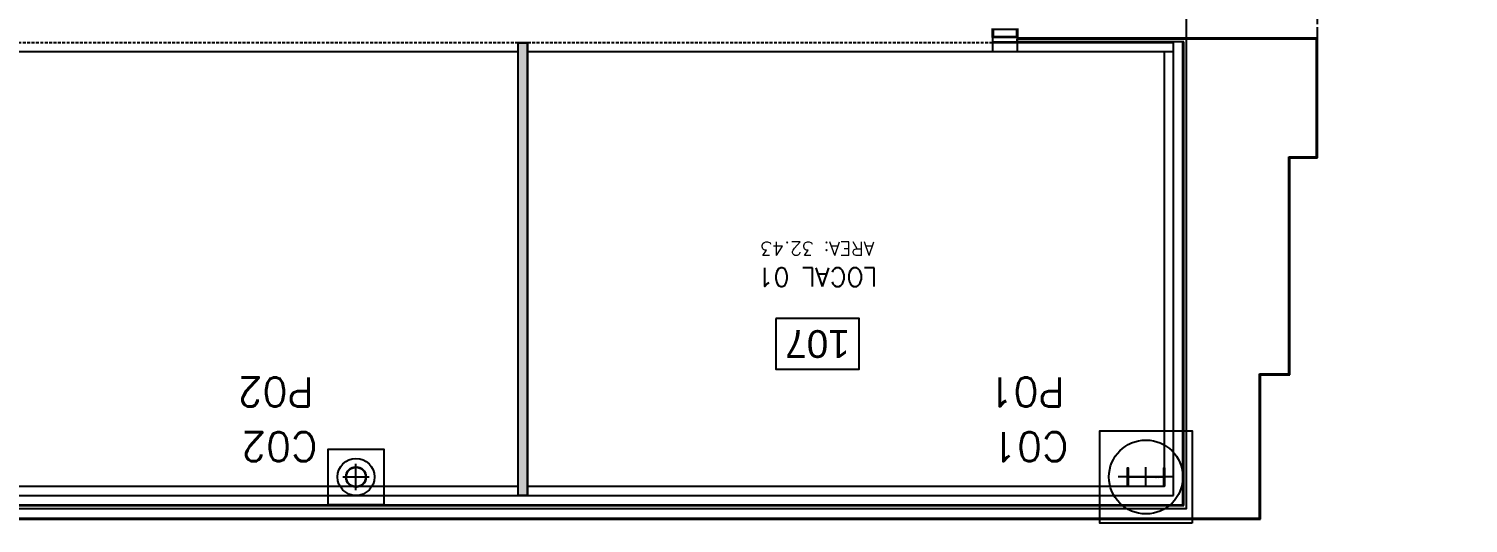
# Model space of a CAD drawing. Header units: millimetres. Extents: x 1478096 to 1808313, y 619971 to 762366.
# Drawn here: x 1628501 to 1644093, y 647068 to 652418 of the extents above; entities that cross this region are included whole.
import ezdxf

# ---------------------------------------------------------------- set-up
doc = ezdxf.new("R2010")
doc.units = ezdxf.units.MM
doc.header["$LTSCALE"] = 10
doc.linetypes.add('ACAD_ISO02W100', pattern=[15, 12, -3])
doc.linetypes.add('HIDDEN2', pattern=[4.7625, 3.175, -1.5875])
for name, color, linetype in [('0-superficies', 7, 'Continuous'), ('0_Estructura', 251, 'Continuous'), ('A-HATCH-DURLOCK', 252, 'Continuous'), ('DC-ARQ-0 TEXTOS', 7, 'Continuous'), ('DC-ARQ-CARPINTERIAS', 7, 'Continuous'), ('DC-ARQ-CHAPA', 7, 'Continuous'), ('DC-ARQ-CORDON', 210, 'Continuous'), ('DC-ARQ-CORREAS', 2, 'Continuous'), ('DC-ARQ-MURO SUPERBOARD', 2, 'Continuous'), ('DC-ARQ-PAINEL DURLOCK', 7, 'Continuous')]:
    doc.layers.add(name, color=color, linetype=linetype)
doc.styles.add('Romans-100', font='romans')
doc.styles.get("Standard").update_dxf_attribs({"font": 'ARIAL.TTF'})

# ---------------------------------------------------------------- blocks, each defined once
blk = doc.blocks.new('PUERTAS AUT.2')
at = {"layer": 'DC-ARQ-CARPINTERIAS'}
for p, q in [((1533.081, 724.045), (1532.811, 724.045)), ((1532.811, 724.045), (1532.811, 724)), ((1532.811, 724), (1533.081, 724)), ((1533.081, 724), (1533.081, 724.045))]:
    blk.add_line(p, q, dxfattribs=at)
at = {"layer": 'DC-ARQ-CARPINTERIAS', "ltscale": 200}
for p, q in [((1532.811, 724), (1533.081, 724)), ((1532.811, 723.9), (1532.811, 724)), ((1532.821, 723.99), (1533.071, 723.99)), ((1532.821, 723.91), (1532.821, 723.99)), ((1533.071, 723.99), (1533.071, 723.91)), ((1533.081, 724), (1533.081, 723.9)), ((1533.071, 723.91), (1532.821, 723.91))]:
    blk.add_line(p, q, dxfattribs=at)

msp = doc.modelspace()

# ---------------------------------------------------------------- hatches: boundary and pattern name
at = {"layer": '0_Estructura'}
h = msp.add_hatch(dxfattribs=at)
h.set_pattern_fill('ANSI31', color=256, scale=2, angle=-180, style=0)
h.set_pattern_definition([(225, (3181500.31, 1183973.864), (4.49012806, -4.49012806), [])])
h.paths.add_polyline_path([(1631935.24, 647568.17, 1), (1632155.24, 647568.17, 1)])
h.paths.add_polyline_path([(1631940.04, 647568.17, 1), (1632150.44, 647568.17, 1)], flags=16)
h = msp.add_hatch(dxfattribs=at)
h.set_pattern_fill('ANSI31', color=256, scale=2, angle=-90, style=0)
h.set_pattern_definition([(315, (2711557.5026, 6141208.0557), (4.4901280605, 4.4901280605), [])])
h.paths.add_polyline_path([(1640401.817, 647468.17), (1640401.817, 647668.17), (1640408.117, 647668.17), (1640408.117, 647468.17)])
h.paths.add_polyline_path([(1640795.517, 647468.17), (1640795.517, 647668.17), (1640801.817, 647668.17), (1640801.817, 647468.17)])
h.paths.add_polyline_path([(1640408.117, 647565.77), (1640408.117, 647570.57), (1640795.517, 647570.57), (1640795.517, 647565.77)])
at = {"layer": 'A-HATCH-DURLOCK'}
h = msp.add_hatch(color=256, dxfattribs=at)
h.dxf.hatch_style = 1
h.paths.add_polyline_path([(1633901.327, 647368.17), (1633801.327, 647368.17), (1633801.327, 652268.091), (1633901.327, 652268.091)])

# ---------------------------------------------------------------- linework, layer by layer
at = {"layer": '0-superficies'}
msp.add_lwpolyline([(1524855.031, 647228.149), (1641041.817, 647228.17), (1641041.817, 674744.562), (1649131.454, 674744.878), (1649131.448, 735136.985), (1641041.817, 735136.983), (1641041.817, 738426.962), (1522042.066, 738427.02)], dxfattribs=at)
for points in [[(1633801.326, 647468.17), (1633801.262, 652168.091), (1623758.883, 652168.091), (1621344.196, 649753.404), (1621344.196, 647468.17)], [(1640801.817, 652168.026), (1633901.327, 652168.026), (1633901.327, 647468.17), (1640801.817, 647468.17)]]:
    msp.add_lwpolyline(points, close=True, dxfattribs=at)
at = {"layer": '0_Estructura'}
for p, q in [((1632045.24, 647424.48), (1632045.24, 647711.861)), ((1631901.549, 647568.17), (1632188.931, 647568.17)), ((1640901.817, 647568.17), (1640301.817, 647568.17)), ((1640601.817, 647463.66), (1640601.817, 647672.681))]:
    msp.add_line(p, q, dxfattribs=at)
for points in [[(1641101.817, 647068.17), (1640101.817, 647068.17), (1640101.817, 648068.17), (1641101.817, 648068.17)], [(1632345.24, 647268.17), (1631745.24, 647268.17), (1631745.24, 647868.17), (1632345.24, 647868.17)], [(1640401.817, 647468.17), (1640401.817, 647668.17), (1640408.117, 647668.17), (1640408.117, 647468.17)], [(1640408.117, 647565.77), (1640408.117, 647570.57), (1640795.517, 647570.57), (1640795.517, 647565.77)], [(1640795.517, 647468.17), (1640795.517, 647668.17), (1640801.817, 647668.17), (1640801.817, 647468.17)]]:
    msp.add_lwpolyline(points, close=True, dxfattribs=at)
for centre, radius in [((1640601.817, 647568.17), 400), ((1632045.24, 647568.17), 200), ((1632045.24, 647568.17), 110), ((1632045.24, 647568.17), 105.2)]:
    msp.add_circle(centre, radius, dxfattribs=at)
at = {"layer": 'A-HATCH-DURLOCK'}
msp.add_lwpolyline([(1633901.327, 647368.17), (1633801.327, 647368.17), (1633801.327, 652268.091), (1633901.327, 652268.091)], close=True, dxfattribs=at)
at = {"layer": 'DC-ARQ-0 TEXTOS'}
msp.add_lwpolyline([(1636594.425, 649284.482), (1636594.425, 648734.482), (1637494.425, 648734.482), (1637494.425, 649284.482)], close=True, dxfattribs=at)
at = {"layer": 'DC-ARQ-CARPINTERIAS', "linetype": 'ACAD_ISO02W100'}
msp.add_line((1642458.943, 652318.026), (1642458.943, 661729.187), dxfattribs=at)
at = {"layer": 'DC-ARQ-CHAPA'}
for p, q in [((1639208.943, 652278.026), (1639208.943, 652308.026)), ((1641041.817, 652308.026), (1639208.943, 652308.026)), ((1639238.943, 652278.026), (1639208.943, 652278.026)), ((1641011.817, 652278.026), (1639238.943, 652278.026)), ((1641011.817, 647258.17), (1641011.817, 652278.026)), ((1641041.817, 647228.17), (1641041.817, 652308.026)), ((1621059.62, 647258.149), (1641011.817, 647258.17)), ((1621059.62, 647228.149), (1641041.817, 647228.17))]:
    msp.add_line(p, q, dxfattribs=at)
at = {"layer": 'DC-ARQ-CORDON'}
for p, q in [((1641001.817, 647268.17), (1641001.817, 652278.026)), ((1640801.817, 647468.17), (1640801.817, 652168.026)), ((1621344.196, 647468.17), (1630701.327, 647468.17)), ((1630701.327, 647468.17), (1633801.327, 647468.17)), ((1633901.327, 647468.17), (1640801.817, 647468.17)), ((1621059.62, 647268.17), (1641001.817, 647268.17))]:
    msp.add_line(p, q, dxfattribs=at)
at = {"layer": 'DC-ARQ-CORREAS'}
for p, q in [((1640901.817, 652268.026), (1638938.943, 652268.026)), ((1638938.943, 652268.026), (1638938.943, 652168.026)), ((1639208.943, 652268.026), (1639208.943, 652168.026)), ((1640901.817, 647368.17), (1640901.817, 652268.026)), ((1640901.817, 652168.026), (1638938.943, 652168.026)), ((1621054.62, 647368.17), (1640901.817, 647368.17))]:
    msp.add_line(p, q, dxfattribs=at)
at = {"layer": 'DC-ARQ-MURO SUPERBOARD'}
for p, q in [((1642458.943, 652318.026), (1639208.943, 652318.026)), ((1639208.943, 652318.026), (1639208.943, 652308.026)), ((1642448.943, 652308.026), (1639208.943, 652308.026)), ((1642448.943, 651031.553), (1642448.943, 652308.026)), ((1642458.943, 651021.553), (1642458.943, 652318.026)), ((1642148.943, 648682.788), (1642148.944, 651031.553)), ((1642148.944, 651031.553), (1642448.943, 651031.553)), ((1642158.943, 648672.788), (1642158.944, 651021.553)), ((1642158.944, 651021.553), (1642458.943, 651021.553)), ((1641831.817, 647123.153), (1641831.818, 648682.788)), ((1641831.818, 648682.788), (1642148.943, 648682.788)), ((1641841.817, 647113.153), (1641841.818, 648672.788)), ((1641841.818, 648672.788), (1642158.943, 648672.788)), ((1625034.621, 647123.132), (1641831.817, 647123.153)), ((1625044.621, 647113.132), (1641841.817, 647113.153))]:
    msp.add_line(p, q, dxfattribs=at)
at = {"layer": 'DC-ARQ-PAINEL DURLOCK', "linetype": 'HIDDEN2'}
for p, q in [((1633801.262, 652268.091), (1623717.462, 652268.091)), ((1638939.008, 652268.091), (1633901.393, 652268.091)), ((1633801.262, 652168.091), (1623758.883, 652168.091)), ((1638938.943, 652168.026), (1633901.327, 652168.026))]:
    msp.add_line(p, q, dxfattribs=at)
at = {"layer": 'DC-ARQ-PAINEL DURLOCK'}
for p, q in [((1633801.327, 647368.17), (1633801.327, 652268.091)), ((1633901.393, 652268.091), (1633801.327, 652268.091)), ((1633901.327, 648026.974), (1633901.327, 652268.091)), ((1633901.327, 647368.17), (1633901.327, 652168.091))]:
    msp.add_line(p, q, dxfattribs=at)

# ---------------------------------------------------------------- block references
at = {"layer": 'DC-ARQ-CARPINTERIAS', "xscale": 1000, "yscale": 1000, "zscale": 1000, "rotation": 180}
msp.add_blockref('PUERTAS AUT.2', (3172020.149, 1376323.114), dxfattribs=at)

# ---------------------------------------------------------------- texts
at = {"layer": '0_Estructura', "char_height": 350, "attachment_point": 1, "rotation": 180.0000013, "style": 'Romans-100'}
for s, insert in [('{\\H0.9x;P02}', (1631586.237, 648331.431, 0)), ('{\\H0.9x;P01}', (1639720.777, 648331.431, 0)), ('{\\H0.9x;C02}', (1631625.432, 647737.624, -0.001)), ('{\\H0.9x;C01}', (1639759.971, 647737.624, -0.001))]:
    msp.add_mtext(s, dxfattribs=dict(at, insert=insert))
at = {"layer": 'DC-ARQ-0 TEXTOS', "attachment_point": 5, "rotation": 180}
for s, insert, char_height, width in [('{\\Fromans|c0;LOCAL 01\\P\\H0.75x;AREA: 32.43}', (1637044.425, 649873.098), 200, 3964.44731), ('107', (1637044.425, 649009.482), 300, 801.45132)]:
    msp.add_mtext(s, dxfattribs=dict(at, insert=insert, char_height=char_height, width=width))

doc.saveas('drawing.dxf')
